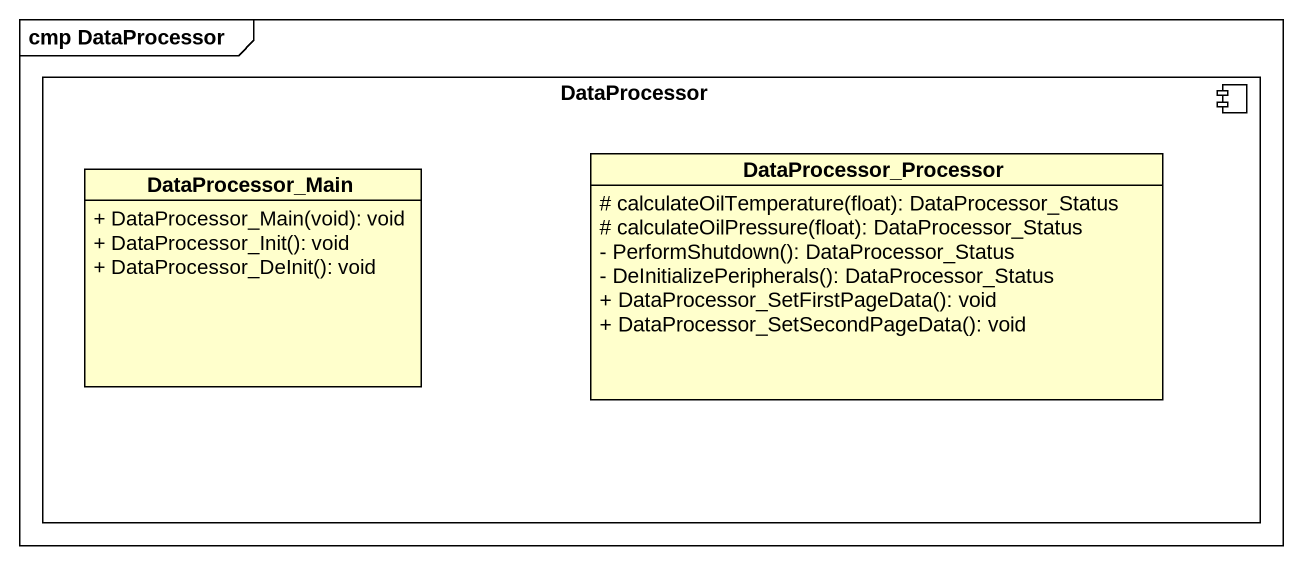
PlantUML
@startuml
mainframe cmp DataProcessor
hide circle
hide empty members
skinparam classAttributeIconSize 0
component DataProcessor {
  class DataProcessor_Main {
    + DataProcessor_Main(void): void
    + DataProcessor_Init(): void
    + DataProcessor_DeInit(): void
  }
  class DataProcessor_Processor {
    # calculateOilTemperature(float): DataProcessor_Status
    # calculateOilPressure(float): DataProcessor_Status
    - PerformShutdown(): DataProcessor_Status
    - DeInitializePeripherals(): DataProcessor_Status
    + DataProcessor_SetFirstPageData(): void
    + DataProcessor_SetSecondPageData(): void
  }
}
@enduml
